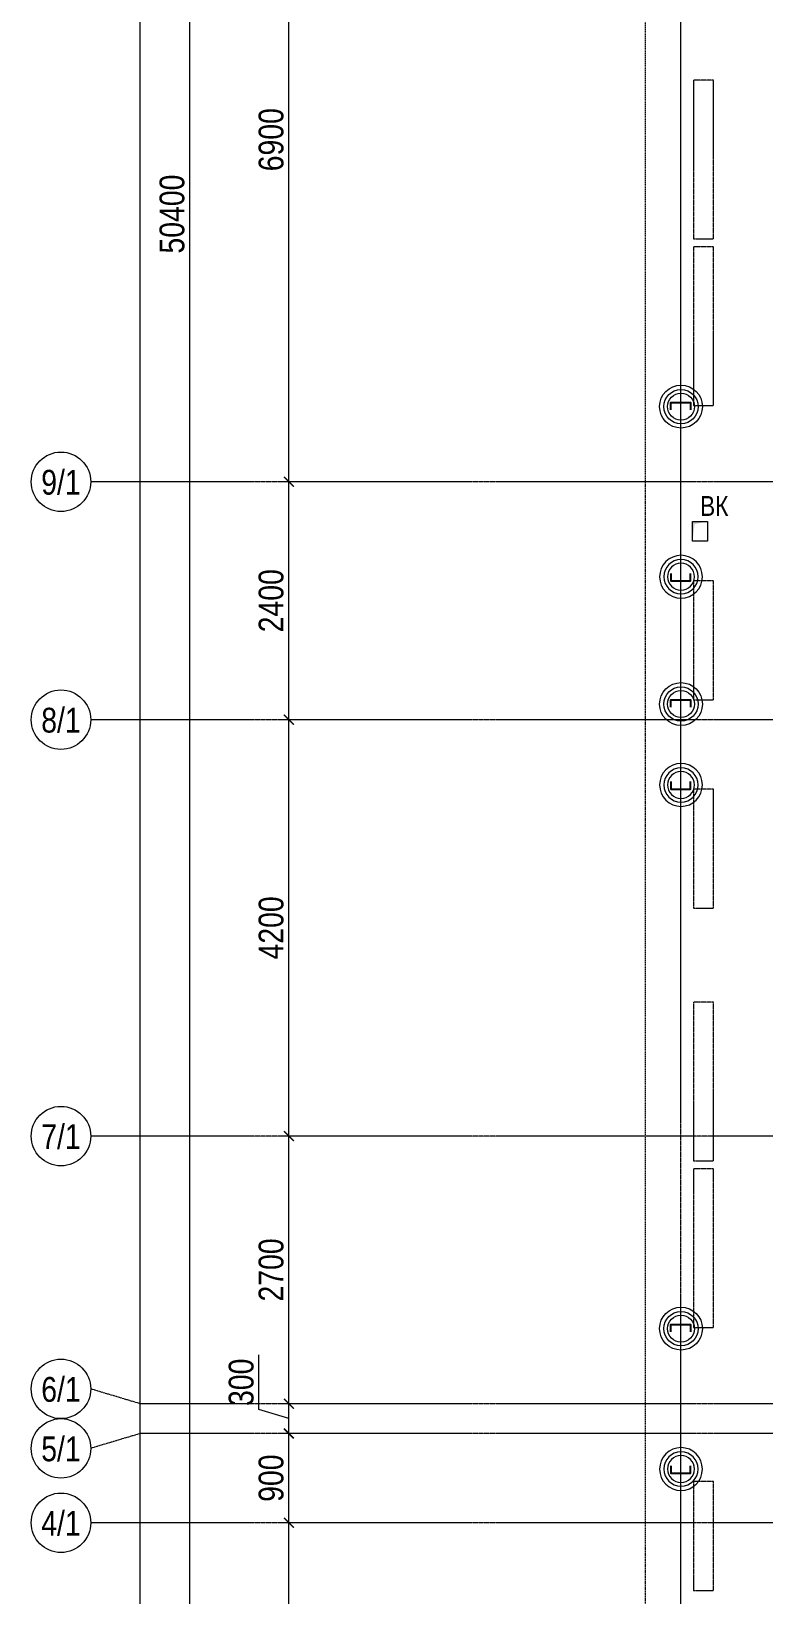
# Model space of a CAD drawing. Header units: millimetres. Extents: x -65509 to 912790, y 446 to 713294.
# Drawn here: x 110842 to 118235, y 320051 to 335820 of the extents above; entities that cross this region are included whole.
import ezdxf
from ezdxf.enums import TextEntityAlignment as Align

# ---------------------------------------------------------------- set-up
doc = ezdxf.new("R2010")
doc.units = ezdxf.units.MM
for name, pattern in [('CENTER2', [28.575, 19.05, -3.175, 3.175, -3.175]), ('DASHED', [19.05, 12.7, -6.35]), ('HIDDEN2', [4.7625, 3.175, -1.5875])]:
    doc.linetypes.add(name, pattern=pattern)
doc.layers.get('Defpoints').update_dxf_attribs({"color": 250})
doc.layers.add('АР_Делит', color=250, linetype='Continuous', lineweight=0, plot=False)
doc.layers.add('АР_Отопительные приборы', color=1, linetype='HIDDEN2', lineweight=0, true_color=0xff0000)
for name, color, linetype, lineweight in [('ВК_Шахты', 250, 'Continuous', 9), ('КМ_Фахверки', 250, 'Continuous', 25), ('РД_Оси_100', 250, 'Continuous', 0), ('РД_Оси_размер', 250, 'Continuous', 0)]:
    doc.layers.add(name, color=color, linetype=linetype, lineweight=lineweight)
doc.styles.add('style1', font='ARIALN.TTF')
doc.styles.add('ккк', font='isocpeur.ttf', dxfattribs={"width": 0.85, "oblique": 15})
doc.dimstyles.new('Dim100_ареал', dxfattribs={"dimscale": 100, "dimtxt": 2.5, "dimasz": 1, "dimexe": 1, "dimexo": 1, "dimgap": 0.5, "dimtad": 1, "dimzin": 12, "dimdsep": 46, "dimtxsty": 'style1', "dimblk": 'ARCHTICK', "dimcen": 1, "dimdle": 1, "dimclrd": 256, "dimclre": 256, "dimaunit": 1, "dimadec": 0, "dimazin": 3, "dimtfac": 1, "dimtmove": 1, "dimatfit": 3, "dimldrblk": 'OPEN30', "dimfxl": 4, "dimfxlon": 1, "dimtolj": 1, "dimtzin": 0, "dimlwd": 9, "dimlwe": 9, "dimarcsym": 0})

# ---------------------------------------------------------------- blocks, each defined once
blk = doc.blocks.new('A-iden')
at = {"linetype": 'Continuous', "lineweight": 5}
blk.add_circle((0, -4), 3, dxfattribs=at)
at = {"color": 0, "linetype": 'Continuous', "lineweight": 20, "style": 'ккк', "width": 0.85}
blk.add_attdef('ID', text='', height=8, dxfattribs=at).set_placement((0.31, -3.85), align=Align.MIDDLE_CENTER)
blk = doc.blocks.new('_ArchTick')
at = {"color": 0, "linetype": 'ByBlock', "const_width": 0.15}
blk.add_lwpolyline([(-0.5, -0.5), (0.5, 0.5)], dxfattribs=at)
blk = doc.blocks.new('*D245')
at = {"layer": 'Defpoints', "color": 0, "transparency": 16777216}
for p in [(-5455, 134700), (-2955, 134700), (-2955, 0)]:
    blk.add_point(p, dxfattribs=at)
at = {"layer": 'РД_Оси_размер', "color": 0, "lineweight": 5, "transparency": 16777216}
for p, q in [((-5255, 134700), (-5555, 134700)), ((-5455, -100), (-5455, 134800)), ((-5255, 0), (-5555, 0))]:
    blk.add_line(p, q, dxfattribs=at)
at = {"layer": 'РД_Оси_размер', "color": 0, "lineweight": 5, "transparency": 16777216, "xscale": 100, "yscale": 100, "zscale": 100}
for p, rotation in [((-5455, 134700), 90), ((-5455, 0), 270)]:
    blk.add_blockref('_ArchTick', p, dxfattribs=dict(at, rotation=rotation))
at = {"layer": 'РД_Оси_размер', "color": 0, "transparency": 16777216, "insert": (-5633, 67350), "char_height": 250, "attachment_point": 5, "rotation": 90, "style": 'style1'}
blk.add_mtext('\\A1;134700', dxfattribs=at)
blk = doc.blocks.new('_Open30')
at = {"color": 0, "linetype": 'ByBlock', "lineweight": -2}
for p, q in [((-1, 0.27), (0, 0)), ((0, 0), (-1, -0.27)), ((0, 0), (-1, 0))]:
    blk.add_line(p, q, dxfattribs=at)
blk = doc.blocks.new('*D246')
at = {"layer": 'Defpoints', "color": 0, "transparency": 16777216}
for p in [(-3955, 25500), (-2955, 25500), (-2955, 21300)]:
    blk.add_point(p, dxfattribs=at)
at = {"layer": 'РД_Оси_размер', "color": 0, "lineweight": 5, "transparency": 16777216}
for p, q in [((-3955, 21200), (-3955, 25600)), ((-3755, 25500), (-4055, 25500)), ((-3755, 21300), (-4055, 21300))]:
    blk.add_line(p, q, dxfattribs=at)
at = {"layer": 'РД_Оси_размер', "color": 0, "lineweight": 5, "transparency": 16777216, "xscale": 100, "yscale": 100, "zscale": 100}
for p, rotation in [((-3955, 25500), 90), ((-3955, 21300), 270)]:
    blk.add_blockref('_ArchTick', p, dxfattribs=dict(at, rotation=rotation))
at = {"layer": 'РД_Оси_размер', "color": 0, "transparency": 16777216, "insert": (-4133, 23400), "char_height": 250, "attachment_point": 5, "rotation": 90, "style": 'style1'}
blk.add_mtext('\\A1;4200', dxfattribs=at)
blk = doc.blocks.new('*D247')
at = {"layer": 'Defpoints', "color": 0, "transparency": 16777216}
for p in [(-3955, 26400), (-2955, 26400), (-2955, 25500)]:
    blk.add_point(p, dxfattribs=at)
at = {"layer": 'РД_Оси_размер', "color": 0, "lineweight": 5, "transparency": 16777216}
for p, q in [((-3955, 25400), (-3955, 26500)), ((-3755, 26400), (-4055, 26400)), ((-3755, 25500), (-4055, 25500))]:
    blk.add_line(p, q, dxfattribs=at)
at = {"layer": 'РД_Оси_размер', "color": 0, "lineweight": 5, "transparency": 16777216, "xscale": 100, "yscale": 100, "zscale": 100}
for p, rotation in [((-3955, 26400), 90), ((-3955, 25500), 270)]:
    blk.add_blockref('_ArchTick', p, dxfattribs=dict(at, rotation=rotation))
at = {"layer": 'РД_Оси_размер', "color": 0, "transparency": 16777216, "insert": (-4133, 25950), "char_height": 250, "attachment_point": 5, "rotation": 90, "style": 'style1'}
blk.add_mtext('\\A1;900', dxfattribs=at)
blk = doc.blocks.new('*D248')
at = {"layer": 'Defpoints', "color": 0, "transparency": 16777216}
for p in [(-3955, 26700), (-2955, 26700), (-2955, 26400)]:
    blk.add_point(p, dxfattribs=at)
at = {"layer": 'РД_Оси_размер', "color": 0, "lineweight": 5, "transparency": 16777216}
for p, q in [((-4258, 26641), (-4258, 27193)), ((-3755, 26700), (-4055, 26700)), ((-3955, 26300), (-3955, 26800)), ((-3955, 26550), (-4258, 26641)), ((-3755, 26400), (-4055, 26400))]:
    blk.add_line(p, q, dxfattribs=at)
at = {"layer": 'РД_Оси_размер', "color": 0, "lineweight": 5, "transparency": 16777216, "xscale": 100, "yscale": 100, "zscale": 100}
for p, rotation in [((-3955, 26700), 90), ((-3955, 26400), 270)]:
    blk.add_blockref('_ArchTick', p, dxfattribs=dict(at, rotation=rotation))
at = {"layer": 'РД_Оси_размер', "color": 0, "transparency": 16777216, "insert": (-4435, 26917), "char_height": 250, "attachment_point": 5, "rotation": 90, "style": 'style1'}
blk.add_mtext('\\A1;300', dxfattribs=at)
blk = doc.blocks.new('*D249')
at = {"layer": 'Defpoints', "color": 0, "transparency": 16777216}
for p in [(-3955, 29400), (-2955, 29400), (-2955, 26700)]:
    blk.add_point(p, dxfattribs=at)
at = {"layer": 'РД_Оси_размер', "color": 0, "lineweight": 5, "transparency": 16777216}
for p, q in [((-3955, 26600), (-3955, 29500)), ((-3755, 29400), (-4055, 29400)), ((-3755, 26700), (-4055, 26700))]:
    blk.add_line(p, q, dxfattribs=at)
at = {"layer": 'РД_Оси_размер', "color": 0, "lineweight": 5, "transparency": 16777216, "xscale": 100, "yscale": 100, "zscale": 100}
for p, rotation in [((-3955, 29400), 90), ((-3955, 26700), 270)]:
    blk.add_blockref('_ArchTick', p, dxfattribs=dict(at, rotation=rotation))
at = {"layer": 'РД_Оси_размер', "color": 0, "transparency": 16777216, "insert": (-4133, 28050), "char_height": 250, "attachment_point": 5, "rotation": 90, "style": 'style1'}
blk.add_mtext('\\A1;2700', dxfattribs=at)
blk = doc.blocks.new('*D250')
at = {"layer": 'Defpoints', "color": 0, "transparency": 16777216}
for p in [(-3955, 33600), (-2955, 33600), (-2955, 29400)]:
    blk.add_point(p, dxfattribs=at)
at = {"layer": 'РД_Оси_размер', "color": 0, "lineweight": 5, "transparency": 16777216}
for p, q in [((-3755, 33600), (-4055, 33600)), ((-3955, 29300), (-3955, 33700)), ((-3755, 29400), (-4055, 29400))]:
    blk.add_line(p, q, dxfattribs=at)
at = {"layer": 'РД_Оси_размер', "color": 0, "lineweight": 5, "transparency": 16777216, "xscale": 100, "yscale": 100, "zscale": 100}
for p, rotation in [((-3955, 33600), 90), ((-3955, 29400), 270)]:
    blk.add_blockref('_ArchTick', p, dxfattribs=dict(at, rotation=rotation))
at = {"layer": 'РД_Оси_размер', "color": 0, "transparency": 16777216, "insert": (-4133, 31500), "char_height": 250, "attachment_point": 5, "rotation": 90, "style": 'style1'}
blk.add_mtext('\\A1;4200', dxfattribs=at)
blk = doc.blocks.new('*D251')
at = {"layer": 'Defpoints', "color": 0, "transparency": 16777216}
for p in [(-3955, 36000), (-2955, 36000), (-2955, 33600)]:
    blk.add_point(p, dxfattribs=at)
at = {"layer": 'РД_Оси_размер', "color": 0, "lineweight": 5, "transparency": 16777216}
for p, q in [((-3755, 36000), (-4055, 36000)), ((-3955, 33500), (-3955, 36100)), ((-3755, 33600), (-4055, 33600))]:
    blk.add_line(p, q, dxfattribs=at)
at = {"layer": 'РД_Оси_размер', "color": 0, "lineweight": 5, "transparency": 16777216, "xscale": 100, "yscale": 100, "zscale": 100}
for p, rotation in [((-3955, 36000), 90), ((-3955, 33600), 270)]:
    blk.add_blockref('_ArchTick', p, dxfattribs=dict(at, rotation=rotation))
at = {"layer": 'РД_Оси_размер', "color": 0, "transparency": 16777216, "insert": (-4133, 34800), "char_height": 250, "attachment_point": 5, "rotation": 90, "style": 'style1'}
blk.add_mtext('\\A1;2400', dxfattribs=at)
blk = doc.blocks.new('*D252')
at = {"layer": 'Defpoints', "color": 0, "transparency": 16777216}
for p in [(-3955, 42900), (-2955, 42900), (-2955, 36000)]:
    blk.add_point(p, dxfattribs=at)
at = {"layer": 'РД_Оси_размер', "color": 0, "lineweight": 5, "transparency": 16777216}
for p, q in [((-3755, 42900), (-4055, 42900)), ((-3955, 35900), (-3955, 43000)), ((-3755, 36000), (-4055, 36000))]:
    blk.add_line(p, q, dxfattribs=at)
at = {"layer": 'РД_Оси_размер', "color": 0, "lineweight": 5, "transparency": 16777216, "xscale": 100, "yscale": 100, "zscale": 100}
for p, rotation in [((-3955, 42900), 90), ((-3955, 36000), 270)]:
    blk.add_blockref('_ArchTick', p, dxfattribs=dict(at, rotation=rotation))
at = {"layer": 'РД_Оси_размер', "color": 0, "transparency": 16777216, "insert": (-4133, 39450), "char_height": 250, "attachment_point": 5, "rotation": 90, "style": 'style1'}
blk.add_mtext('\\A1;6900', dxfattribs=at)
blk = doc.blocks.new('*D237')
at = {"layer": 'Defpoints', "color": 0, "transparency": 16777216}
for p in [(-4955, 63900), (-2955, 63900), (-2955, 13500)]:
    blk.add_point(p, dxfattribs=at)
at = {"layer": 'РД_Оси_размер', "color": 0, "lineweight": 5, "transparency": 16777216}
for p, q in [((-4755, 63900), (-5055, 63900)), ((-4955, 13400), (-4955, 64000)), ((-4755, 13500), (-5055, 13500))]:
    blk.add_line(p, q, dxfattribs=at)
at = {"layer": 'РД_Оси_размер', "color": 0, "lineweight": 5, "transparency": 16777216, "xscale": 100, "yscale": 100, "zscale": 100}
for p, rotation in [((-4955, 63900), 90), ((-4955, 13500), 270)]:
    blk.add_blockref('_ArchTick', p, dxfattribs=dict(at, rotation=rotation))
at = {"layer": 'РД_Оси_размер', "color": 0, "transparency": 16777216, "insert": (-5133, 38700), "char_height": 250, "attachment_point": 5, "rotation": 90, "style": 'style1'}
blk.add_mtext('\\A1;50400', dxfattribs=at)
blk = doc.blocks.new('otv')
at = {"linetype": 'Continuous'}
blk.add_lwpolyline([(0, -1), (0, 0), (1, 0), (1, -1)], close=True, dxfattribs=at)
blk.add_solid([(0, -1), (0, 0), (0.135, -0.137), (1, 0)], dxfattribs=at)
blk = doc.blocks.new('Ф_пеноблок 200')
at = {"layer": 'АР_Делит', "color": 1}
for radius in [216, 173, 136]:
    blk.add_circle((103, -42), radius, dxfattribs=at)
at = {"layer": 'КМ_Фахверки'}
blk.add_lwpolyline([(0, -75), (0, 0), (200, 0), (200, -75)], dxfattribs=at)
blk = doc.blocks.new('Bottom_R_1600')
at = {"layer": 'АР_Отопительные приборы'}
blk.add_lwpolyline([(-800, -100), (800, -100), (800, 100), (-800, 100)], close=True, dxfattribs=at)
blk = doc.blocks.new('Bottom_R_1200')
at = {"layer": 'АР_Отопительные приборы'}
blk.add_lwpolyline([(-600, -100), (600, -100), (600, 100), (-600, 100)], close=True, dxfattribs=at)
blk = doc.blocks.new('Bottom_R_1100')
at = {"layer": 'АР_Отопительные приборы'}
blk.add_lwpolyline([(-550, -100), (550, -100), (550, 100), (-550, 100)], close=True, dxfattribs=at)
blk = doc.blocks.new('СОШ_2200_АР_ОСИ_М100_28.05.24')
at = {"layer": 'АР_Делит', "color": 5, "linetype": 'DASHED'}
blk.add_lwpolyline([(114955, 135155), (114955, -355), (93595.036, -355), (93595.036, 13855), (94145, 13855), (94145, 68320), (66055, 68320), (66055, 13857.73), (83455, 13857.73), (83455, -355), (45245, -355), (45245, 13145), (44695, 13145), (44695, 26755), (45245, 26755), (45245, 68320), (20455, 68320), (20455, 26755), (27955, 26755), (27955, 13145), (-355, 13145), (-355, 100855)], dxfattribs=at)
at = {"layer": 'РД_Оси_100', "linetype": 'CENTER2'}
for p, q in [((0, -6155), (0, 139938.679)), ((29555, 36000), (-5954.958, 36000)), ((29555, 33600), (-5954.958, 33600)), ((29555, 29400), (-5954.958, 29400))]:
    blk.add_line(p, q, dxfattribs=at)
for points in [[(29555, 26700), (-5454.958, 26700), (-5954.958, 26850)], [(29555, 26400), (-5454.958, 26400), (-5954.958, 26250)], [(29555, 25500), (-5954.958, 25500)]]:
    blk.add_lwpolyline(points, dxfattribs=at)
at = {"layer": 'РД_Оси_100', "color": 0}
ref = blk.add_blockref('A-iden', (-6254.958, 36400), dxfattribs=dict(at, xscale=100, yscale=100, zscale=100))
ref.add_attrib('ID', '9/1', dxfattribs={"layer": '0', "linetype": 'Continuous', "height": 250, "style": 'style1'}).set_placement((-6254.958, 36000), align=Align.MIDDLE)
ref = blk.add_blockref('A-iden', (-6254.958, 34000), dxfattribs=dict(at, xscale=100, yscale=100, zscale=100))
ref.add_attrib('ID', '8/1', dxfattribs={"layer": '0', "linetype": 'Continuous', "height": 250, "style": 'style1'}).set_placement((-6254.958, 33600), align=Align.MIDDLE)
ref = blk.add_blockref('A-iden', (-6254.958, 29800), dxfattribs=dict(at, xscale=100, yscale=100, zscale=100))
ref.add_attrib('ID', '7/1', dxfattribs={"layer": '0', "linetype": 'Continuous', "height": 250, "style": 'style1'}).set_placement((-6254.958, 29400), align=Align.MIDDLE)
ref = blk.add_blockref('A-iden', (-6254.958, 27250), dxfattribs=dict(at, xscale=100, yscale=100, zscale=100))
ref.add_attrib('ID', '6/1', dxfattribs={"layer": '0', "linetype": 'Continuous', "height": 250, "style": 'style1'}).set_placement((-6254.958, 26850), align=Align.MIDDLE)
ref = blk.add_blockref('A-iden', (-6254.957, 26650), dxfattribs=dict(at, xscale=100, yscale=100, zscale=100))
ref.add_attrib('ID', '5/1', dxfattribs={"layer": '0', "linetype": 'Continuous', "height": 250, "style": 'style1'}).set_placement((-6254.957, 26250), align=Align.MIDDLE)
ref = blk.add_blockref('A-iden', (-6254.958, 25900), dxfattribs=dict(at, xscale=100, yscale=100, zscale=100))
ref.add_attrib('ID', '4/1', dxfattribs={"layer": '0', "linetype": 'Continuous', "height": 250, "style": 'style1'}).set_placement((-6254.958, 25500), align=Align.MIDDLE)
at = {"layer": 'РД_Оси_размер'}
for base, p1, p2, picture, middle in [((-5454.958, 134700), (-2954.958, 0), (-2954.958, 134700), '*D245', (-5632.601, 67350)), ((-4954.958, 63900), (-2954.958, 13500), (-2954.958, 63900), '*D237', (-5132.601, 38700)), ((-3954.958, 42900), (-2954.958, 36000), (-2954.958, 42900), '*D252', (-4132.601, 39450)), ((-3954.958, 36000), (-2954.958, 33600), (-2954.958, 36000), '*D251', (-4132.601, 34800)), ((-3954.958, 33600), (-2954.958, 29400), (-2954.958, 33600), '*D250', (-4132.601, 31500)), ((-3954.958, 29400), (-2954.958, 26700), (-2954.958, 29400), '*D249', (-4132.601, 28050)), ((-3954.958, 26700), (-2954.958, 26400), (-2954.958, 26700), '*D248', (-4435.244, 26690.793)), ((-3954.958, 26400), (-2954.958, 25500), (-2954.958, 26400), '*D247', (-4132.601, 25950)), ((-3954.958, 25500), (-2954.958, 21300), (-2954.958, 25500), '*D246', (-4132.601, 23400))]:
    dim = blk.add_linear_dim(base=base, p1=p1, p2=p2, angle=90, dimstyle='Dim100_ареал', dxfattribs=at)
    dim.commit()
    dim.dimension.update_dxf_attribs({"geometry": picture, "text_midpoint": middle})

msp = doc.modelspace()

# ---------------------------------------------------------------- block references
at = {"layer": 'АР_Отопительные приборы', "rotation": 270}
for name, p in [('Bottom_R_1600', (117627.159, 334526.733)), ('Bottom_R_1600', (117627.159, 332845.012)), ('Bottom_R_1200', (117627.159, 329676.733)), ('Bottom_R_1200', (117627.159, 327576.733)), ('Bottom_R_1600', (117627.159, 325226.733)), ('Bottom_R_1600', (117627.159, 323545.012)), ('Bottom_R_1100', (117627.159, 320643.416))]:
    msp.add_blockref(name, p, dxfattribs=at)
at = {"layer": 'ВК_Шахты', "color": 1, "xscale": 150, "yscale": 200}
msp.add_blockref('otv', (117517.159, 330876.733), dxfattribs=at)
at = {"layer": 'КМ_Фахверки'}
for p in [(117297.159, 332076.733), (117297.159, 329076.733), (117297.159, 322776.733)]:
    msp.add_blockref('Ф_пеноблок 200', p, dxfattribs=at)
at = {"layer": 'КМ_Фахверки', "xscale": -1, "rotation": 180}
for p in [(117297.159, 330276.733), (117297.159, 328176.733), (117297.159, 321276.733)]:
    msp.add_blockref('Ф_пеноблок 200', p, dxfattribs=at)
at = {"layer": 'РД_Оси_100'}
msp.add_blockref('СОШ_2200_АР_ОСИ_М100_28.05.24', (117397.159, 295276.733), dxfattribs=at)

# ---------------------------------------------------------------- texts
at = {"layer": 'ВК_Шахты', "insert": (117735.334, 331032.179), "char_height": 200, "width": 500, "attachment_point": 5, "style": 'style1'}
msp.add_mtext('ВК', dxfattribs=at)

doc.saveas('drawing.dxf')
